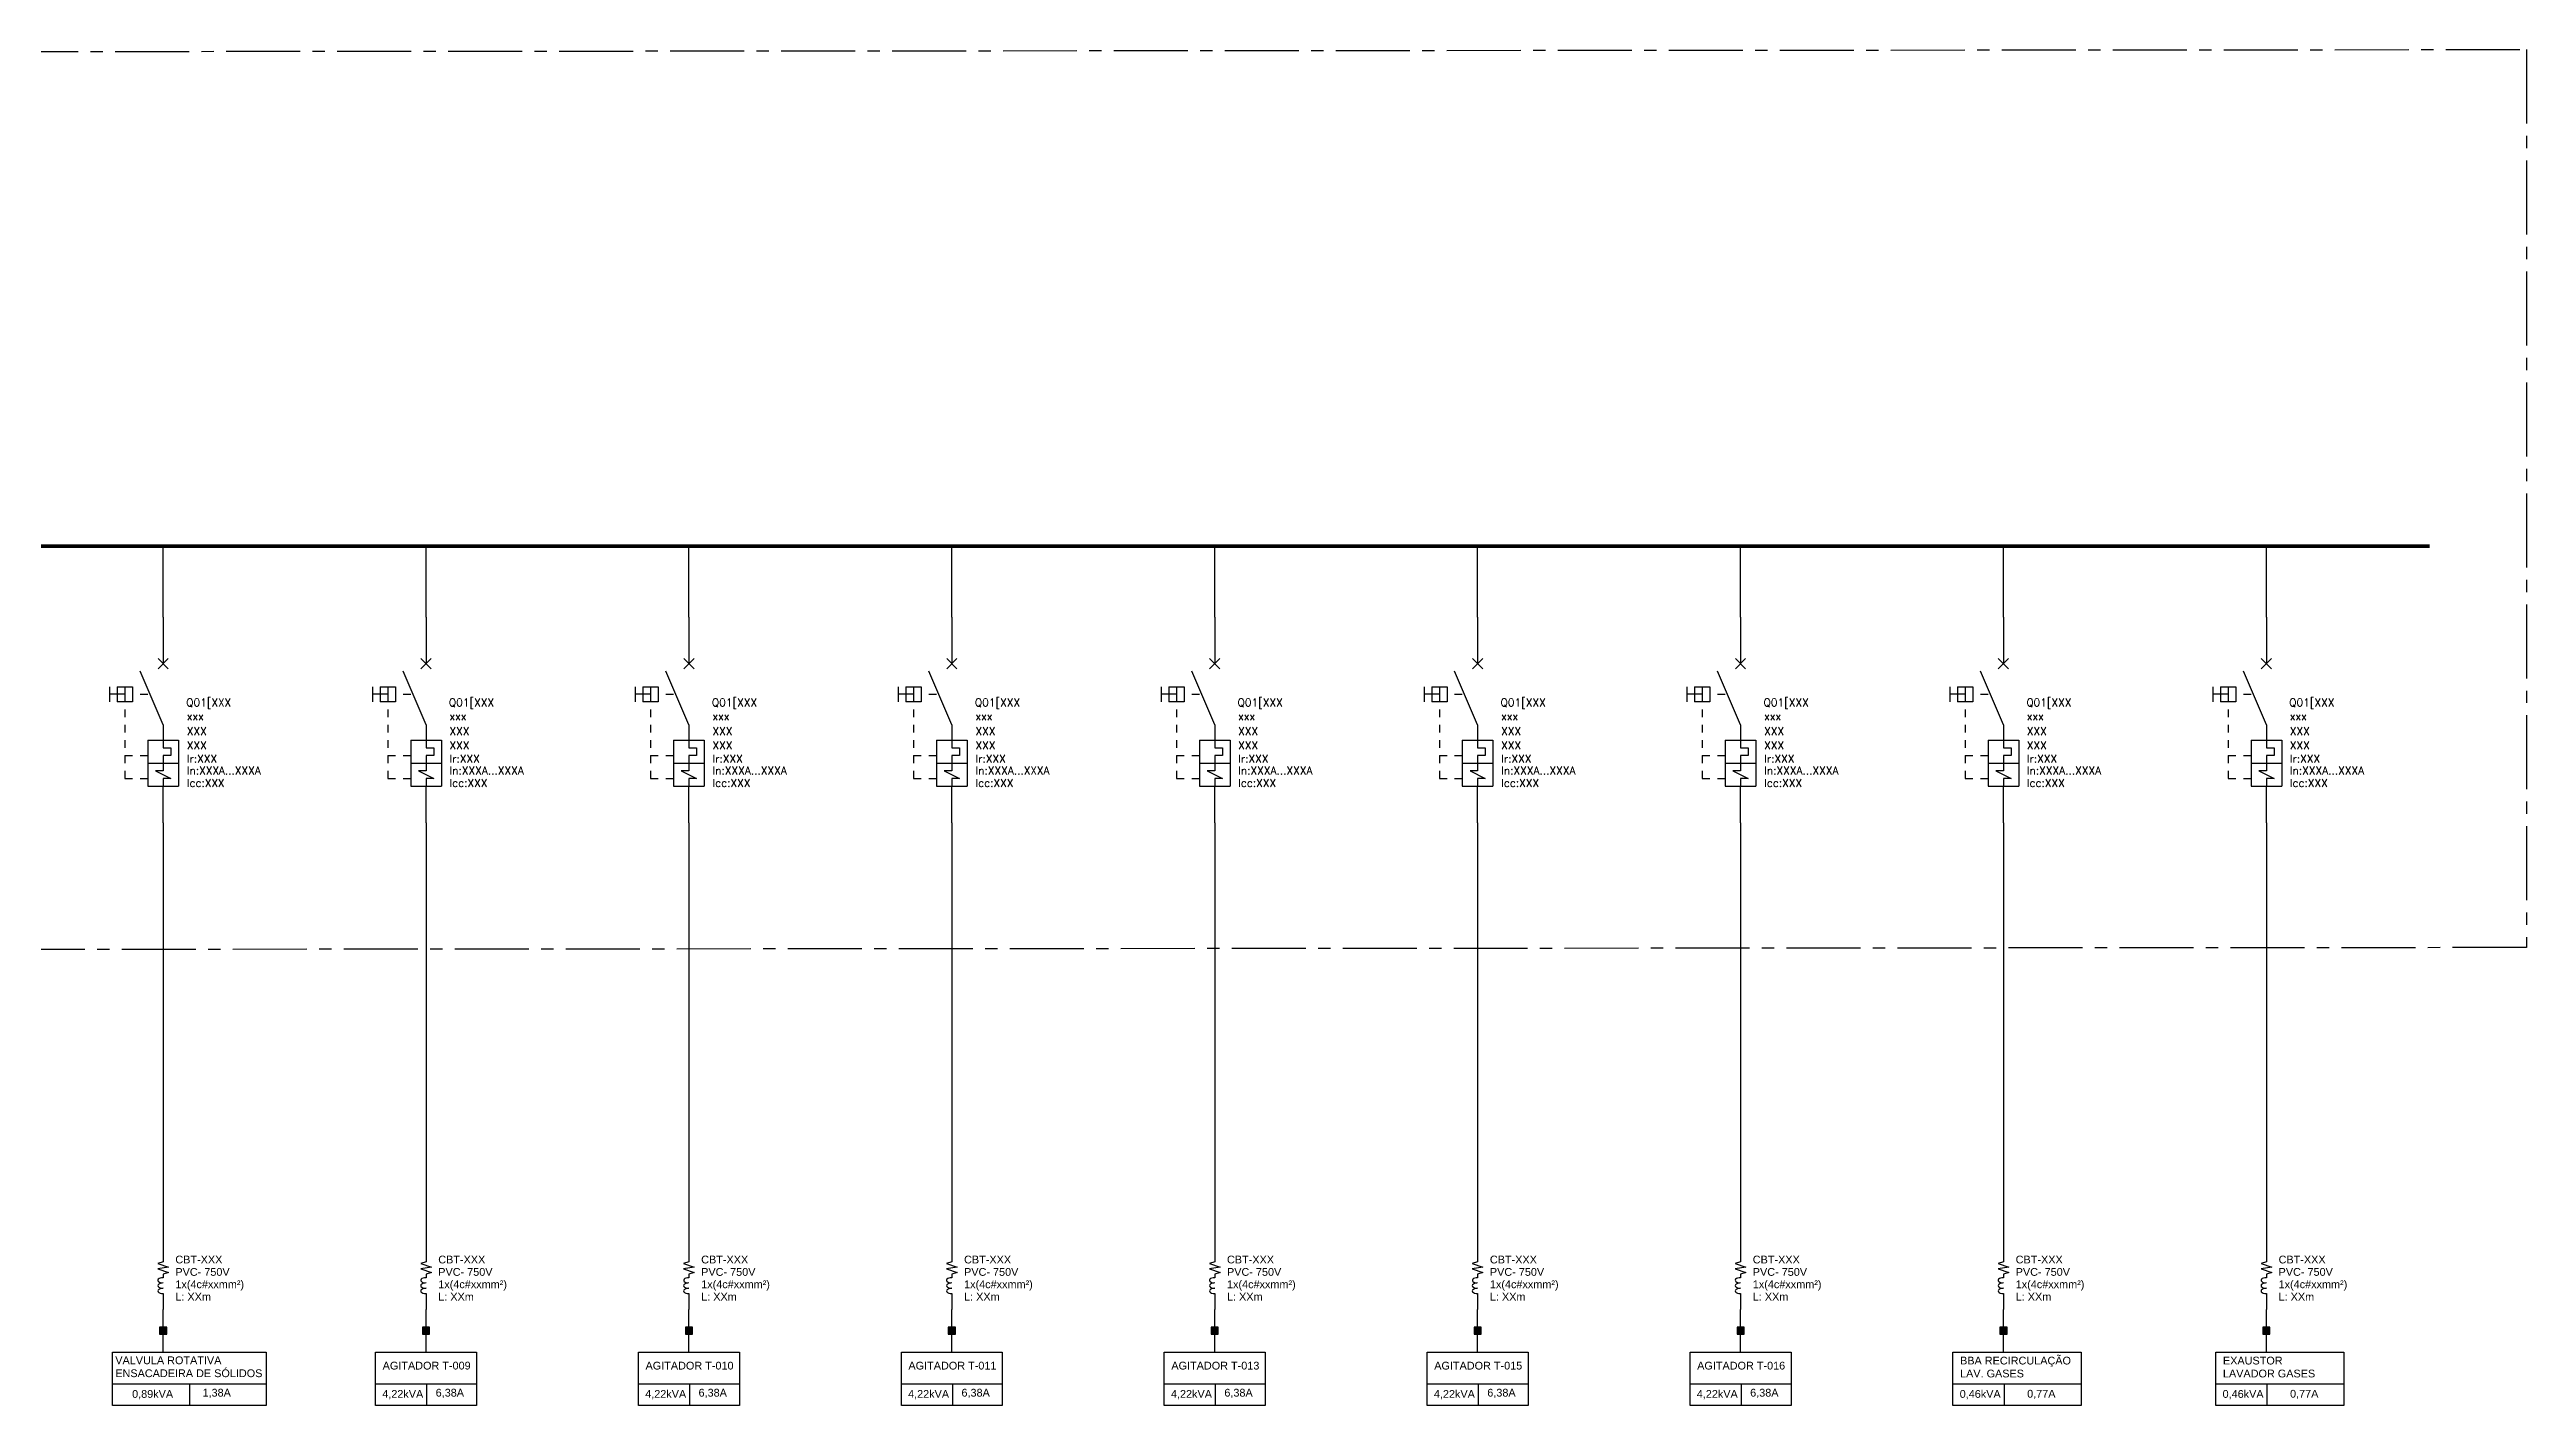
# Model space of a CAD drawing. Header units: millimetres. Extents: x -12677 to 16693, y -21987 to 772.
# Drawn here: x -11980 to -11342, y -21987 to -21638 of the extents above; entities that cross this region are included whole.
import ezdxf

# ---------------------------------------------------------------- set-up
doc = ezdxf.new("R2010")
doc.units = ezdxf.units.MM
doc.linetypes.add('CENTRO2', pattern=[28.575, 19.05, -3.175, 3.175, -3.175])
doc.layers.add('Wire', color=3, linetype='Continuous')
doc.styles.add('ROMANS', font='romans.shx', dxfattribs={"height": 300})
doc.styles.add('SKMStyle11', font='arial.ttf')

# ---------------------------------------------------------------- blocks, each defined once
blk = doc.blocks.new('DISJUNTOR')
at = {"color": 1, "linetype": 'Continuous'}
for p, q in [((-1.32, 1.32), (1.32, -1.32)), ((1.32, 1.32), (-1.32, -1.32)), ((-13.81, -5.92), (-13.81, -9.86)), ((-11.84, -5.92), (-7.89, -5.92)), ((-11.84, -5.92), (-11.84, -9.86)), ((-9.86, -5.92), (-9.86, -9.86)), ((-7.89, -5.92), (-7.89, -9.86)), ((0, -15.78), (-5.92, -1.97)), ((-9.86, -7.89), (-13.81, -7.89)), ((-7.89, -9.86), (-11.84, -9.86)), ((-9.86, -11.84), (-9.86, -13.81)), ((-5.92, -7.89), (-3.95, -7.89)), ((-9.86, -15.78), (-9.86, -17.75)), ((0, -15.78), (0, -19.73)), ((-9.86, -19.73), (-9.86, -21.7)), ((-9.86, -23.67), (-9.86, -25.65)), ((-9.86, -23.67), (-7.89, -23.67)), ((-9.86, -23.67), (-9.86, -23.67)), ((-5.92, -23.67), (-3.95, -23.67)), ((-3.95, -19.73), (3.95, -19.73)), ((-3.95, -19.73), (-3.95, -31.56)), ((0, -19.73), (0, -21.7)), ((0, -21.7), (1.97, -21.7)), ((0, -23.67), (0, -25.65)), ((1.97, -23.67), (0, -23.67)), ((1.97, -21.7), (1.97, -23.67)), ((3.95, -19.73), (3.95, -31.56)), ((-9.86, -27.62), (-9.86, -29.59)), ((-9.86, -29.59), (-7.89, -29.59)), ((-5.92, -29.59), (-3.95, -29.59)), ((-3.95, -25.65), (3.95, -25.65)), ((-3.95, -31.56), (3.95, -31.56)), ((-1.97, -27.62), (1.97, -29.59)), ((0, -27.62), (-1.97, -27.62)), ((0, -25.65), (0, -27.62)), ((0, -29.59), (0, -31.56)), ((1.97, -29.59), (0, -29.59))]:
    blk.add_line(p, q, dxfattribs=at)
at = {"layer": 'Wire'}
for points in [[(0, 12.02), (0, 0), (0, 0)], [(0, -41), (0, -31.56)]]:
    blk.add_lwpolyline(points, dxfattribs=at)
at = {"layer": 'Wire', "style": 'ROMANS'}
for tag, p in [('TAG_DISJ', (5.9, -10.99)), ('FABRICANTE', (6.07, -14.51)), ('MODELO', (6.07, -18.38)), ('MODELO_RELE', (6.07, -22.05)), ('IR', (6.07, -25.49)), ('IN', (6.07, -28.52)), ('ICC', (6.07, -31.7))]:
    blk.add_attdef(tag, p, '', height=2, dxfattribs=at)

msp = doc.modelspace()

# ---------------------------------------------------------------- hatches: boundary and pattern name
for points in [[(-11951.28, -21966.69), (-11951.28, -21968.51), (-11949.46, -21968.51), (-11949.46, -21966.69)], [(-11883.59, -21966.69), (-11883.59, -21968.51), (-11881.76, -21968.51), (-11881.76, -21966.69)], [(-11815.89, -21966.69), (-11815.89, -21968.51), (-11814.07, -21968.51), (-11814.07, -21966.69)], [(-11748.2, -21966.69), (-11748.2, -21968.51), (-11746.38, -21968.51), (-11746.38, -21966.69)], [(-11680.5, -21966.69), (-11680.5, -21968.51), (-11678.68, -21968.51), (-11678.68, -21966.69)], [(-11612.81, -21966.69), (-11612.81, -21968.51), (-11610.99, -21968.51), (-11610.99, -21966.69)], [(-11545.12, -21966.69), (-11545.12, -21968.51), (-11543.29, -21968.51), (-11543.29, -21966.69)], [(-11477.42, -21966.69), (-11477.42, -21968.51), (-11475.6, -21968.51), (-11475.6, -21966.69)], [(-11409.73, -21966.69), (-11409.73, -21968.51), (-11407.91, -21968.51), (-11407.91, -21966.69)]]:
    msp.add_hatch(color=256).paths.add_polyline_path(points)

# ---------------------------------------------------------------- linework, layer by layer
for p, q in [((-11950.37, -21783.8), (-11950.37, -21765.58)), ((-11882.68, -21783.8), (-11882.68, -21765.58)), ((-11814.98, -21783.8), (-11814.98, -21765.58)), ((-11747.29, -21783.8), (-11747.29, -21765.58)), ((-11679.6, -21783.8), (-11679.6, -21765.58)), ((-11611.9, -21783.8), (-11611.9, -21765.58)), ((-11544.21, -21783.8), (-11544.21, -21765.58)), ((-11476.52, -21783.8), (-11476.52, -21765.58)), ((-11408.82, -21783.8), (-11408.82, -21765.58)), ((-11950.37, -21836.82), (-11950.37, -21912.38)), ((-11882.68, -21836.82), (-11882.68, -21912.38)), ((-11814.98, -21836.82), (-11814.98, -21912.38)), ((-11747.29, -21836.82), (-11747.29, -21912.38)), ((-11679.59, -21836.82), (-11679.59, -21912.38)), ((-11611.9, -21836.82), (-11611.9, -21912.38)), ((-11544.21, -21836.82), (-11544.21, -21912.38)), ((-11476.51, -21836.82), (-11476.51, -21912.38)), ((-11408.82, -21836.82), (-11408.82, -21912.38)), ((-11950.37, -21904.94), (-11950.37, -21949.83)), ((-11882.68, -21904.94), (-11882.68, -21949.83)), ((-11814.98, -21904.94), (-11814.98, -21949.83)), ((-11747.29, -21904.94), (-11747.29, -21949.83)), ((-11679.59, -21904.94), (-11679.59, -21949.83)), ((-11611.9, -21904.94), (-11611.9, -21949.83)), ((-11544.21, -21904.94), (-11544.21, -21949.83)), ((-11476.51, -21904.94), (-11476.51, -21949.83)), ((-11408.82, -21904.94), (-11408.82, -21949.83))]:
    msp.add_line(p, q)
at = {"linetype": 'Continuous'}
for p, q in [((-11950.37, -21949.83), (-11951.74, -21950.28)), ((-11951.74, -21950.28), (-11949, -21951.19)), ((-11949, -21951.19), (-11951.74, -21951.65)), ((-11951.74, -21951.65), (-11949, -21952.56)), ((-11882.68, -21949.83), (-11884.04, -21950.28)), ((-11884.04, -21950.28), (-11881.31, -21951.19)), ((-11881.31, -21951.19), (-11884.04, -21951.65)), ((-11884.04, -21951.65), (-11881.31, -21952.56)), ((-11814.98, -21949.83), (-11816.35, -21950.28)), ((-11816.35, -21950.28), (-11813.61, -21951.19)), ((-11813.61, -21951.19), (-11816.35, -21951.65)), ((-11816.35, -21951.65), (-11813.61, -21952.56)), ((-11747.29, -21949.83), (-11748.65, -21950.28)), ((-11748.65, -21950.28), (-11745.92, -21951.19)), ((-11745.92, -21951.19), (-11748.65, -21951.65)), ((-11748.65, -21951.65), (-11745.92, -21952.56)), ((-11679.59, -21949.83), (-11680.96, -21950.28)), ((-11680.96, -21950.28), (-11678.23, -21951.19)), ((-11678.23, -21951.19), (-11680.96, -21951.65)), ((-11680.96, -21951.65), (-11678.23, -21952.56)), ((-11611.9, -21949.83), (-11613.27, -21950.28)), ((-11613.27, -21950.28), (-11610.53, -21951.19)), ((-11610.53, -21951.19), (-11613.27, -21951.65)), ((-11613.27, -21951.65), (-11610.53, -21952.56)), ((-11544.21, -21949.83), (-11545.57, -21950.28)), ((-11545.57, -21950.28), (-11542.84, -21951.19)), ((-11542.84, -21951.19), (-11545.57, -21951.65)), ((-11545.57, -21951.65), (-11542.84, -21952.56)), ((-11476.51, -21949.83), (-11477.88, -21950.28)), ((-11477.88, -21950.28), (-11475.14, -21951.19)), ((-11475.14, -21951.19), (-11477.88, -21951.65)), ((-11477.88, -21951.65), (-11475.14, -21952.56)), ((-11408.82, -21949.83), (-11410.18, -21950.28)), ((-11410.18, -21950.28), (-11407.45, -21951.19)), ((-11407.45, -21951.19), (-11410.18, -21951.65)), ((-11410.18, -21951.65), (-11407.45, -21952.56)), ((-11949, -21952.56), (-11950.37, -21953.02)), ((-11950.37, -21953.02), (-11950.37, -21953.93)), ((-11950.37, -21958.03), (-11950.37, -21962.13)), ((-11881.31, -21952.56), (-11882.68, -21953.02)), ((-11882.68, -21953.02), (-11882.68, -21953.93)), ((-11882.68, -21958.03), (-11882.68, -21962.13)), ((-11813.61, -21952.56), (-11814.98, -21953.02)), ((-11814.98, -21953.02), (-11814.98, -21953.93)), ((-11814.98, -21958.03), (-11814.98, -21962.13)), ((-11745.92, -21952.56), (-11747.29, -21953.02)), ((-11747.29, -21953.02), (-11747.29, -21953.93)), ((-11747.29, -21958.03), (-11747.29, -21962.13)), ((-11678.23, -21952.56), (-11679.59, -21953.02)), ((-11679.59, -21953.02), (-11679.59, -21953.93)), ((-11679.59, -21958.03), (-11679.59, -21962.13)), ((-11610.53, -21952.56), (-11611.9, -21953.02)), ((-11611.9, -21953.02), (-11611.9, -21953.93)), ((-11611.9, -21958.03), (-11611.9, -21962.13)), ((-11542.84, -21952.56), (-11544.21, -21953.02)), ((-11544.21, -21953.02), (-11544.21, -21953.93)), ((-11544.21, -21958.03), (-11544.21, -21962.13)), ((-11475.14, -21952.56), (-11476.51, -21953.02)), ((-11476.51, -21953.02), (-11476.51, -21953.93)), ((-11476.51, -21958.03), (-11476.51, -21962.13)), ((-11407.45, -21952.56), (-11408.82, -21953.02)), ((-11408.82, -21953.02), (-11408.82, -21953.93)), ((-11408.82, -21958.03), (-11408.82, -21962.13)), ((-11963.37, -21981.29), (-11923.82, -21981.29)), ((-11943.6, -21981.29), (-11943.6, -21986.84)), ((-11895.68, -21981.29), (-11869.67, -21981.29)), ((-11882.53, -21981.29), (-11882.53, -21986.84)), ((-11827.98, -21981.29), (-11801.98, -21981.29)), ((-11814.84, -21981.29), (-11814.84, -21986.84)), ((-11760.29, -21981.29), (-11734.29, -21981.29)), ((-11747.15, -21981.29), (-11747.15, -21986.84)), ((-11692.6, -21981.29), (-11666.59, -21981.29)), ((-11679.45, -21981.29), (-11679.45, -21986.84)), ((-11624.9, -21981.29), (-11598.9, -21981.29)), ((-11611.76, -21981.29), (-11611.76, -21986.84)), ((-11557.21, -21981.29), (-11531.2, -21981.29)), ((-11544.06, -21981.29), (-11544.06, -21986.84)), ((-11489.51, -21981.29), (-11456.52, -21981.29)), ((-11476.37, -21981.29), (-11476.37, -21986.84)), ((-11421.82, -21981.29), (-11388.83, -21981.29)), ((-11408.68, -21981.29), (-11408.68, -21986.84))]:
    msp.add_line(p, q, dxfattribs=at)
at = {"color": 4, "linetype": 'CENTRO2'}
msp.add_lwpolyline([(-12677.09, -21638.71), (-11341.85, -21637.67), (-11341.85, -21868.93), (-12677.09, -21869.97)], close=True, dxfattribs=at)
at = {"const_width": 0.917}
msp.add_lwpolyline([(-12611.66, -21765.58), (-11366.8, -21765.58)], dxfattribs=at)
at = {"linetype": 'Continuous'}
for points in [[(-11950.37, -21955.3), (-11950.79, -21955.33), (-11951.17, -21955.43), (-11951.47, -21955.58), (-11951.67, -21955.77), (-11951.74, -21955.98), (-11951.67, -21956.19), (-11951.47, -21956.38), (-11951.17, -21956.53), (-11950.79, -21956.63), (-11950.37, -21956.66)], [(-11950.37, -21956.66), (-11950.79, -21956.7), (-11951.17, -21956.79), (-11951.47, -21956.94), (-11951.67, -21957.13), (-11951.74, -21957.35), (-11951.67, -21957.56), (-11951.47, -21957.75), (-11951.17, -21957.9), (-11950.79, -21958), (-11950.37, -21958.03)], [(-11950.37, -21953.93), (-11950.77, -21953.96), (-11951.13, -21954.04), (-11951.43, -21954.18), (-11951.64, -21954.35), (-11951.73, -21954.55), (-11951.71, -21954.75), (-11951.57, -21954.94), (-11951.32, -21955.1), (-11951, -21955.22), (-11950.61, -21955.28)], [(-11882.68, -21953.93), (-11883.07, -21953.96), (-11883.44, -21954.04), (-11883.74, -21954.18), (-11883.94, -21954.35), (-11884.04, -21954.55), (-11884.01, -21954.75), (-11883.87, -21954.94), (-11883.63, -21955.1), (-11883.3, -21955.22), (-11882.92, -21955.28)], [(-11882.68, -21955.3), (-11883.1, -21955.33), (-11883.48, -21955.43), (-11883.78, -21955.58), (-11883.98, -21955.77), (-11884.04, -21955.98), (-11883.98, -21956.19), (-11883.78, -21956.38), (-11883.48, -21956.53), (-11883.1, -21956.63), (-11882.68, -21956.66)], [(-11882.68, -21956.66), (-11883.1, -21956.7), (-11883.48, -21956.79), (-11883.78, -21956.94), (-11883.98, -21957.13), (-11884.04, -21957.35), (-11883.98, -21957.56), (-11883.78, -21957.75), (-11883.48, -21957.9), (-11883.1, -21958), (-11882.68, -21958.03)], [(-11814.98, -21955.3), (-11815.4, -21955.33), (-11815.78, -21955.43), (-11816.09, -21955.58), (-11816.28, -21955.77), (-11816.35, -21955.98), (-11816.28, -21956.19), (-11816.09, -21956.38), (-11815.78, -21956.53), (-11815.4, -21956.63), (-11814.98, -21956.66)], [(-11814.98, -21956.66), (-11815.4, -21956.7), (-11815.78, -21956.79), (-11816.09, -21956.94), (-11816.28, -21957.13), (-11816.35, -21957.35), (-11816.28, -21957.56), (-11816.09, -21957.75), (-11815.78, -21957.9), (-11815.4, -21958), (-11814.98, -21958.03)], [(-11814.98, -21953.93), (-11815.38, -21953.96), (-11815.74, -21954.04), (-11816.04, -21954.18), (-11816.25, -21954.35), (-11816.34, -21954.55), (-11816.32, -21954.75), (-11816.18, -21954.94), (-11815.94, -21955.1), (-11815.61, -21955.22), (-11815.23, -21955.28)], [(-11747.29, -21953.93), (-11747.69, -21953.96), (-11748.05, -21954.04), (-11748.35, -21954.18), (-11748.55, -21954.35), (-11748.65, -21954.55), (-11748.63, -21954.75), (-11748.49, -21954.94), (-11748.24, -21955.1), (-11747.91, -21955.22), (-11747.53, -21955.28)], [(-11747.29, -21955.3), (-11747.71, -21955.33), (-11748.09, -21955.43), (-11748.39, -21955.58), (-11748.59, -21955.77), (-11748.65, -21955.98), (-11748.59, -21956.19), (-11748.39, -21956.38), (-11748.09, -21956.53), (-11747.71, -21956.63), (-11747.29, -21956.66)], [(-11747.29, -21956.66), (-11747.71, -21956.7), (-11748.09, -21956.79), (-11748.39, -21956.94), (-11748.59, -21957.13), (-11748.65, -21957.35), (-11748.59, -21957.56), (-11748.39, -21957.75), (-11748.09, -21957.9), (-11747.71, -21958), (-11747.29, -21958.03)], [(-11679.59, -21955.3), (-11680.02, -21955.33), (-11680.4, -21955.43), (-11680.7, -21955.58), (-11680.89, -21955.77), (-11680.96, -21955.98), (-11680.89, -21956.19), (-11680.7, -21956.38), (-11680.4, -21956.53), (-11680.02, -21956.63), (-11679.59, -21956.66)], [(-11679.59, -21956.66), (-11680.02, -21956.7), (-11680.4, -21956.79), (-11680.7, -21956.94), (-11680.89, -21957.13), (-11680.96, -21957.35), (-11680.89, -21957.56), (-11680.7, -21957.75), (-11680.4, -21957.9), (-11680.02, -21958), (-11679.59, -21958.03)], [(-11679.59, -21953.93), (-11679.99, -21953.96), (-11680.36, -21954.04), (-11680.65, -21954.18), (-11680.86, -21954.35), (-11680.95, -21954.55), (-11680.93, -21954.75), (-11680.79, -21954.94), (-11680.55, -21955.1), (-11680.22, -21955.22), (-11679.84, -21955.28)], [(-11611.9, -21955.3), (-11612.32, -21955.33), (-11612.7, -21955.43), (-11613.01, -21955.58), (-11613.2, -21955.77), (-11613.27, -21955.98), (-11613.2, -21956.19), (-11613.01, -21956.38), (-11612.7, -21956.53), (-11612.32, -21956.63), (-11611.9, -21956.66)], [(-11611.9, -21956.66), (-11612.32, -21956.7), (-11612.7, -21956.79), (-11613.01, -21956.94), (-11613.2, -21957.13), (-11613.27, -21957.35), (-11613.2, -21957.56), (-11613.01, -21957.75), (-11612.7, -21957.9), (-11612.32, -21958), (-11611.9, -21958.03)], [(-11611.9, -21953.93), (-11612.3, -21953.96), (-11612.66, -21954.04), (-11612.96, -21954.18), (-11613.17, -21954.35), (-11613.26, -21954.55), (-11613.24, -21954.75), (-11613.1, -21954.94), (-11612.85, -21955.1), (-11612.53, -21955.22), (-11612.14, -21955.28)], [(-11544.21, -21953.93), (-11544.6, -21953.96), (-11544.97, -21954.04), (-11545.27, -21954.18), (-11545.47, -21954.35), (-11545.57, -21954.55), (-11545.54, -21954.75), (-11545.4, -21954.94), (-11545.16, -21955.1), (-11544.83, -21955.22), (-11544.45, -21955.28)], [(-11544.21, -21955.3), (-11544.63, -21955.33), (-11545.01, -21955.43), (-11545.31, -21955.58), (-11545.51, -21955.77), (-11545.57, -21955.98), (-11545.51, -21956.19), (-11545.31, -21956.38), (-11545.01, -21956.53), (-11544.63, -21956.63), (-11544.21, -21956.66)], [(-11544.21, -21956.66), (-11544.63, -21956.7), (-11545.01, -21956.79), (-11545.31, -21956.94), (-11545.51, -21957.13), (-11545.57, -21957.35), (-11545.51, -21957.56), (-11545.31, -21957.75), (-11545.01, -21957.9), (-11544.63, -21958), (-11544.21, -21958.03)], [(-11476.51, -21955.3), (-11476.93, -21955.33), (-11477.32, -21955.43), (-11477.62, -21955.58), (-11477.81, -21955.77), (-11477.88, -21955.98), (-11477.81, -21956.19), (-11477.62, -21956.38), (-11477.32, -21956.53), (-11476.93, -21956.63), (-11476.51, -21956.66)], [(-11476.51, -21956.66), (-11476.93, -21956.7), (-11477.32, -21956.79), (-11477.62, -21956.94), (-11477.81, -21957.13), (-11477.88, -21957.35), (-11477.81, -21957.56), (-11477.62, -21957.75), (-11477.32, -21957.9), (-11476.93, -21958), (-11476.51, -21958.03)], [(-11476.51, -21953.93), (-11476.91, -21953.96), (-11477.27, -21954.04), (-11477.57, -21954.18), (-11477.78, -21954.35), (-11477.87, -21954.55), (-11477.85, -21954.75), (-11477.71, -21954.94), (-11477.47, -21955.1), (-11477.14, -21955.22), (-11476.76, -21955.28)], [(-11408.82, -21953.93), (-11409.22, -21953.96), (-11409.58, -21954.04), (-11409.88, -21954.18), (-11410.08, -21954.35), (-11410.18, -21954.55), (-11410.16, -21954.75), (-11410.02, -21954.94), (-11409.77, -21955.1), (-11409.44, -21955.22), (-11409.06, -21955.28)], [(-11408.82, -21955.3), (-11409.24, -21955.33), (-11409.62, -21955.43), (-11409.92, -21955.58), (-11410.12, -21955.77), (-11410.18, -21955.98), (-11410.12, -21956.19), (-11409.92, -21956.38), (-11409.62, -21956.53), (-11409.24, -21956.63), (-11408.82, -21956.66)], [(-11408.82, -21956.66), (-11409.24, -21956.7), (-11409.62, -21956.79), (-11409.92, -21956.94), (-11410.12, -21957.13), (-11410.18, -21957.35), (-11410.12, -21957.56), (-11409.92, -21957.75), (-11409.62, -21957.9), (-11409.24, -21958), (-11408.82, -21958.03)], [(-11950.37, -21973.07), (-11950.37, -21962.13)], [(-11882.68, -21973.07), (-11882.68, -21962.13)], [(-11814.98, -21973.07), (-11814.98, -21962.13)], [(-11747.29, -21973.07), (-11747.29, -21962.13)], [(-11679.59, -21973.07), (-11679.59, -21962.13)], [(-11611.9, -21973.07), (-11611.9, -21962.13)], [(-11544.21, -21973.07), (-11544.21, -21962.13)], [(-11476.51, -21973.07), (-11476.51, -21962.13)], [(-11408.82, -21973.07), (-11408.82, -21962.13)], [(-11951.28, -21966.69), (-11951.28, -21968.51), (-11949.46, -21968.51), (-11949.46, -21966.69), (-11951.28, -21966.69), (-11951.28, -21966.69)], [(-11883.59, -21966.69), (-11883.59, -21968.51), (-11881.76, -21968.51), (-11881.76, -21966.69), (-11883.59, -21966.69), (-11883.59, -21966.69)], [(-11815.89, -21966.69), (-11815.89, -21968.51), (-11814.07, -21968.51), (-11814.07, -21966.69), (-11815.89, -21966.69), (-11815.89, -21966.69)], [(-11748.2, -21966.69), (-11748.2, -21968.51), (-11746.38, -21968.51), (-11746.38, -21966.69), (-11748.2, -21966.69), (-11748.2, -21966.69)], [(-11680.5, -21966.69), (-11680.5, -21968.51), (-11678.68, -21968.51), (-11678.68, -21966.69), (-11680.5, -21966.69), (-11680.5, -21966.69)], [(-11612.81, -21966.69), (-11612.81, -21968.51), (-11610.99, -21968.51), (-11610.99, -21966.69), (-11612.81, -21966.69), (-11612.81, -21966.69)], [(-11545.12, -21966.69), (-11545.12, -21968.51), (-11543.29, -21968.51), (-11543.29, -21966.69), (-11545.12, -21966.69), (-11545.12, -21966.69)], [(-11477.42, -21966.69), (-11477.42, -21968.51), (-11475.6, -21968.51), (-11475.6, -21966.69), (-11477.42, -21966.69), (-11477.42, -21966.69)], [(-11409.73, -21966.69), (-11409.73, -21968.51), (-11407.91, -21968.51), (-11407.91, -21966.69), (-11409.73, -21966.69), (-11409.73, -21966.69)]]:
    msp.add_lwpolyline(points, dxfattribs=at)
for points in [[(-11963.37, -21973.07), (-11923.82, -21973.07), (-11923.82, -21986.84), (-11963.37, -21986.84)], [(-11895.68, -21973.07), (-11869.67, -21973.07), (-11869.67, -21986.84), (-11895.68, -21986.84)], [(-11827.98, -21973.07), (-11801.98, -21973.07), (-11801.98, -21986.84), (-11827.98, -21986.84)], [(-11760.29, -21973.07), (-11734.29, -21973.07), (-11734.29, -21986.84), (-11760.29, -21986.84)], [(-11692.6, -21973.07), (-11666.59, -21973.07), (-11666.59, -21986.84), (-11692.6, -21986.84)], [(-11624.9, -21973.07), (-11598.9, -21973.07), (-11598.9, -21986.84), (-11624.9, -21986.84)], [(-11557.21, -21973.07), (-11531.2, -21973.07), (-11531.2, -21986.84), (-11557.21, -21986.84)], [(-11489.51, -21973.07), (-11456.52, -21973.07), (-11456.52, -21986.84), (-11489.51, -21986.84)], [(-11421.82, -21973.07), (-11388.83, -21973.07), (-11388.83, -21986.84), (-11421.82, -21986.84)]]:
    msp.add_lwpolyline(points, close=True, dxfattribs=at)

# ---------------------------------------------------------------- block references
at = {"color": 3, "linetype": 'Continuous', "lineweight": 25}
for p in [(-11950.37, -21795.82), (-11882.68, -21795.82), (-11814.98, -21795.82), (-11747.29, -21795.82), (-11679.6, -21795.82), (-11611.9, -21795.82), (-11544.21, -21795.82), (-11476.52, -21795.82), (-11408.82, -21795.82)]:
    msp.add_blockref('DISJUNTOR', p, dxfattribs=at).add_auto_attribs({'IR': 'Ir:XXX', 'IN': 'In:XXXA...XXXA', 'FABRICANTE': 'xxx', 'MODELO': 'XXX', 'TAG_DISJ': 'Q01[XXX', 'MODELO_RELE': 'XXX', 'ICC': 'Icc:XXX'})

# ---------------------------------------------------------------- texts
at = {"linetype": 'Continuous', "char_height": 2, "attachment_point": 1, "style": 'SKMStyle11'}
for s, insert, width in [('CBT-XXX', (-11947.22, -21948.26), 23.5444), ('CBT-XXX', (-11879.53, -21948.26), 23.5444), ('CBT-XXX', (-11811.83, -21948.26), 23.5444), ('CBT-XXX', (-11744.14, -21948.26), 23.5444), ('CBT-XXX', (-11676.44, -21948.26), 23.5444), ('CBT-XXX', (-11608.75, -21948.26), 23.5444), ('CBT-XXX', (-11541.06, -21948.26), 23.5444), ('CBT-XXX', (-11473.36, -21948.26), 23.5444), ('CBT-XXX', (-11405.67, -21948.26), 23.5444), ('VALVULA ROTATIVA ENSACADEIRA DE SÓLIDOS', (-11962.69, -21974.21), 40.9777), ('AGITADOR T-009', (-11893.85, -21975.58), 25.7114), ('AGITADOR T-010', (-11826.16, -21975.58), 25.7114), ('AGITADOR T-011', (-11758.47, -21975.58), 25.7114), ('AGITADOR T-013', (-11690.77, -21975.58), 25.7114), ('AGITADOR T-015', (-11623.08, -21975.58), 25.7114), ('AGITADOR T-016', (-11555.38, -21975.58), 25.7114), ('BBA RECIRCULAÇÃO LAV. GASES', (-11487.69, -21974.28), 34.3866), ('EXAUSTOR LAVADOR GASES', (-11420, -21974.28), 28.772)]:
    msp.add_mtext(s, dxfattribs=dict(at, insert=insert, width=width))
for s, insert in [('PVC- 750V', (-11947.22, -21951.45)), ('PVC- 750V', (-11879.53, -21951.45)), ('PVC- 750V', (-11811.83, -21951.45)), ('PVC- 750V', (-11744.14, -21951.45)), ('PVC- 750V', (-11676.44, -21951.45)), ('PVC- 750V', (-11608.75, -21951.45)), ('PVC- 750V', (-11541.06, -21951.45)), ('PVC- 750V', (-11473.36, -21951.45)), ('PVC- 750V', (-11405.67, -21951.45)), ('1x(4c#xxmm²)', (-11947.22, -21954.64)), ('L: XXm', (-11947.22, -21957.83)), ('1x(4c#xxmm²)', (-11879.53, -21954.64)), ('L: XXm', (-11879.53, -21957.83)), ('1x(4c#xxmm²)', (-11811.83, -21954.64)), ('L: XXm', (-11811.83, -21957.83)), ('1x(4c#xxmm²)', (-11744.14, -21954.64)), ('L: XXm', (-11744.14, -21957.83)), ('1x(4c#xxmm²)', (-11676.44, -21954.64)), ('L: XXm', (-11676.44, -21957.83)), ('1x(4c#xxmm²)', (-11608.75, -21954.64)), ('L: XXm', (-11608.75, -21957.83)), ('1x(4c#xxmm²)', (-11541.06, -21954.64)), ('L: XXm', (-11541.06, -21957.83)), ('1x(4c#xxmm²)', (-11473.36, -21954.64)), ('L: XXm', (-11473.36, -21957.83)), ('1x(4c#xxmm²)', (-11405.67, -21954.64)), ('L: XXm', (-11405.67, -21957.83)), ('0,89kVA', (-11958.36, -21982.87)), ('1,38A', (-11940.23, -21982.55)), ('4,22kVA', (-11893.95, -21982.87)), ('6,38A', (-11880.2, -21982.55)), ('4,22kVA', (-11826.25, -21982.87)), ('6,38A', (-11812.51, -21982.55)), ('4,22kVA', (-11758.56, -21982.87)), ('6,38A', (-11744.81, -21982.55)), ('4,22kVA', (-11690.87, -21982.87)), ('6,38A', (-11677.12, -21982.55)), ('4,22kVA', (-11623.17, -21982.87)), ('6,38A', (-11609.42, -21982.55)), ('4,22kVA', (-11555.48, -21982.87)), ('6,38A', (-11541.73, -21982.55)), ('0,46kVA', (-11487.78, -21982.87)), ('0,77A', (-11470.41, -21982.82)), ('0,46kVA', (-11420.09, -21982.87)), ('0,77A', (-11402.72, -21982.82))]:
    msp.add_mtext(s, dxfattribs=dict(at, insert=insert))

doc.saveas('drawing.dxf')
